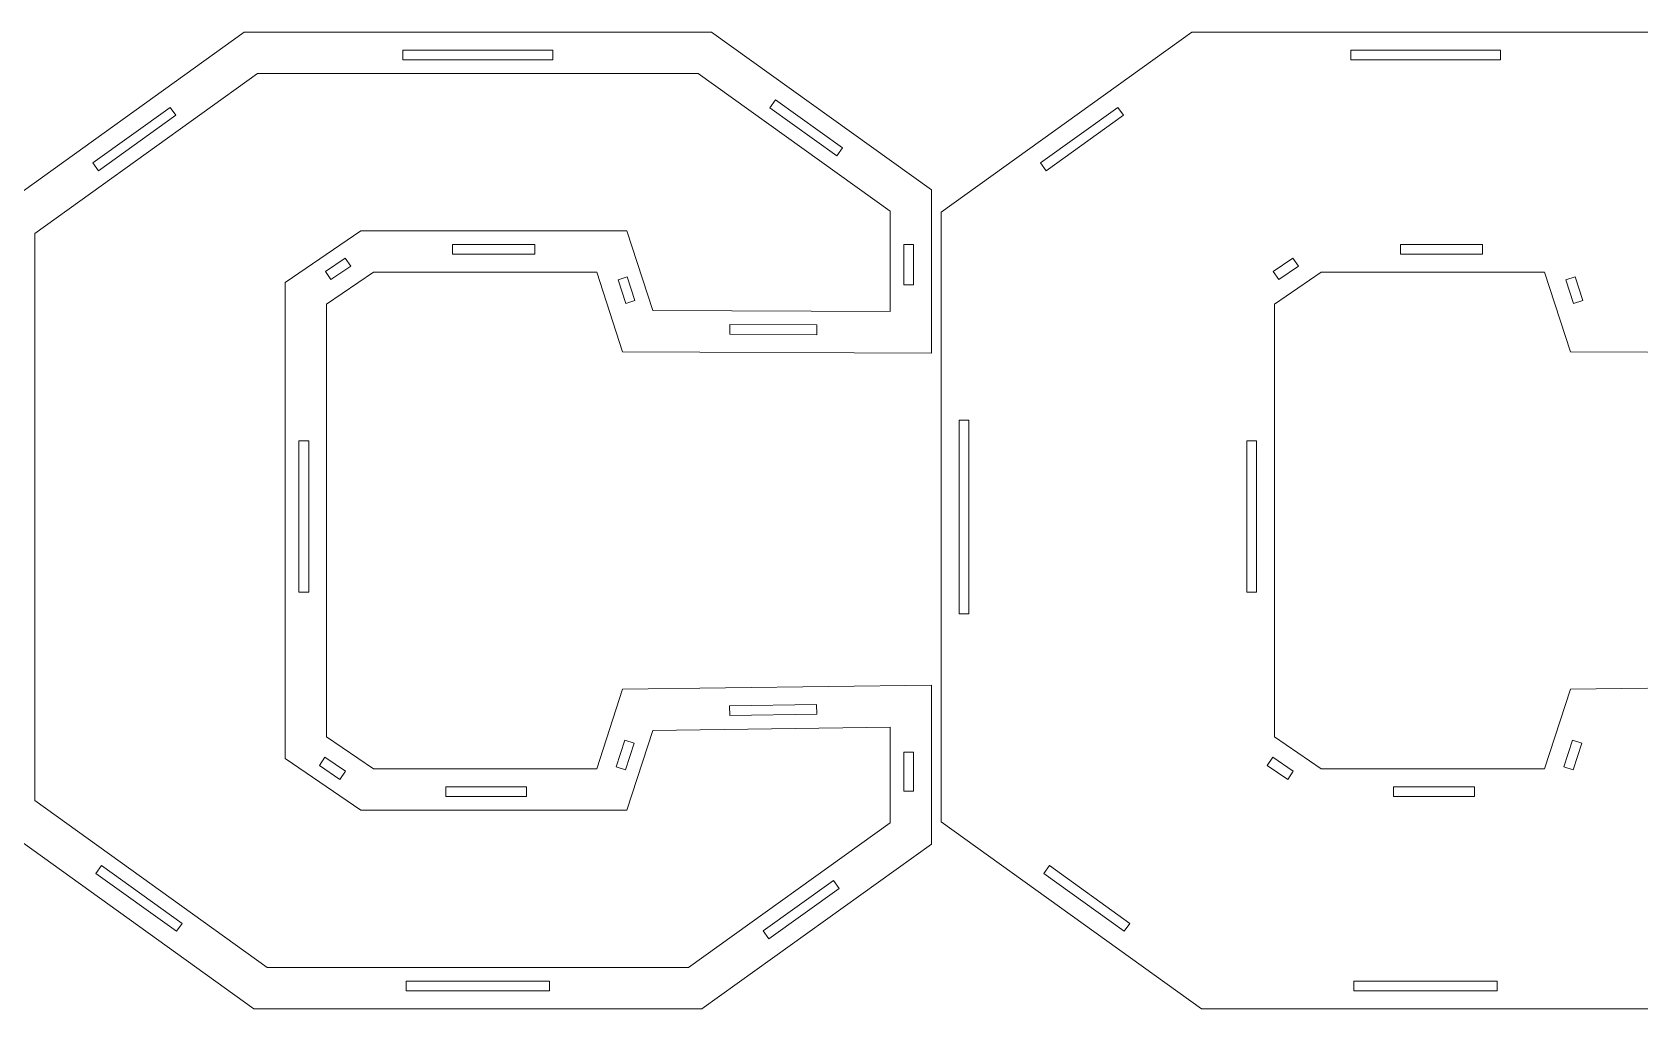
# Model space of a CAD drawing. Header units: centimetres. Extents: x -250 to 250, y -508 to 508.
# Drawn here: x -219.7 to -170.34, y 171.96 to 201.96 of the extents above; entities that cross this region are included whole.
import ezdxf

# ---------------------------------------------------------------- set-up
doc = ezdxf.new("R2010")
doc.units = ezdxf.units.CM
doc.header["$MEASUREMENT"] = 0
doc.layers.add('Capa 1', color=7, linetype='Continuous')

msp = doc.modelspace()

# ---------------------------------------------------------------- linework, layer by layer
at = {"layer": 'Capa 1', "color": 240, "lineweight": 9}
for points, knots in [([(-192.08507, 181.9029), (-192.08507, 181.9029), (-201.5692, 181.77432), (-201.5692, 181.77432), (-201.5692, 181.77432), (-202.36369, 179.33147), (-202.36369, 179.33147), (-202.36369, 179.33147), (-209.2161, 179.33147), (-209.2161, 179.33147), (-209.2161, 179.33147), (-210.65609, 180.31718), (-210.65609, 180.31718), (-210.65609, 180.31718), (-210.65609, 193.60288), (-210.65609, 193.60288), (-210.65609, 193.60288), (-209.2161, 194.58859), (-209.2161, 194.58859), (-209.2161, 194.58859), (-202.36369, 194.58859), (-202.36369, 194.58859), (-202.36369, 194.58859), (-201.5692, 192.14574), (-201.5692, 192.14574), (-201.5692, 192.14574), (-192.08507, 192.10288), (-192.08507, 192.10288), (-192.08507, 192.10288), (-192.08507, 197.11716), (-192.08507, 197.11716), (-192.08507, 197.11716), (-198.83817, 201.96), (-198.83817, 201.96), (-198.83817, 201.96), (-213.18851, 201.96), (-213.18851, 201.96), (-213.18851, 201.96), (-220.88505, 196.43144), (-220.88505, 196.43144), (-220.88505, 196.43144), (-220.88505, 177.70291), (-220.88505, 177.70291), (-220.88505, 177.70291), (-212.89057, 171.96006), (-212.89057, 171.96006), (-212.89057, 171.96006), (-199.1361, 171.96006), (-199.1361, 171.96006), (-199.1361, 171.96006), (-192.08507, 177.0172), (-192.08507, 177.0172), (-192.08507, 177.0172), (-192.08507, 181.9029), (-192.08507, 181.9029)], [0, 0, 0, 0, 0.05555556, 0.05555556, 0.05555556, 0.11111111, 0.11111111, 0.11111111, 0.16666667, 0.16666667, 0.16666667, 0.22222222, 0.22222222, 0.22222222, 0.27777778, 0.27777778, 0.27777778, 0.33333333, 0.33333333, 0.33333333, 0.38888889, 0.38888889, 0.38888889, 0.44444444, 0.44444444, 0.44444444, 0.5, 0.5, 0.5, 0.55555556, 0.55555556, 0.55555556, 0.61111111, 0.61111111, 0.61111111, 0.66666667, 0.66666667, 0.66666667, 0.72222222, 0.72222222, 0.72222222, 0.77777778, 0.77777778, 0.77777778, 0.83333333, 0.83333333, 0.83333333, 0.88888889, 0.88888889, 0.88888889, 0.94444444, 0.94444444, 0.94444444, 1, 1, 1, 1]), ([(-162.98509, 181.9029), (-162.98509, 181.9029), (-172.46922, 181.77432), (-172.46922, 181.77432), (-172.46922, 181.77432), (-173.26371, 179.33147), (-173.26371, 179.33147), (-173.26371, 179.33147), (-180.11612, 179.33147), (-180.11612, 179.33147), (-180.11612, 179.33147), (-181.55611, 180.31718), (-181.55611, 180.31718), (-181.55611, 180.31718), (-181.55611, 193.60288), (-181.55611, 193.60288), (-181.55611, 193.60288), (-180.11612, 194.58859), (-180.11612, 194.58859), (-180.11612, 194.58859), (-173.26371, 194.58859), (-173.26371, 194.58859), (-173.26371, 194.58859), (-172.46922, 192.14574), (-172.46922, 192.14574), (-172.46922, 192.14574), (-162.98509, 192.10288), (-162.98509, 192.10288), (-162.98509, 192.10288), (-162.98509, 197.11716), (-162.98509, 197.11716), (-162.98509, 197.11716), (-169.73819, 201.96), (-169.73819, 201.96), (-169.73819, 201.96), (-184.08853, 201.96), (-184.08853, 201.96), (-184.08853, 201.96), (-191.78507, 196.43144), (-191.78507, 196.43144), (-191.78507, 196.43144), (-191.78507, 177.70291), (-191.78507, 177.70291), (-191.78507, 177.70291), (-183.79059, 171.96006), (-183.79059, 171.96006), (-183.79059, 171.96006), (-170.03612, 171.96006), (-170.03612, 171.96006), (-170.03612, 171.96006), (-162.98509, 177.0172), (-162.98509, 177.0172), (-162.98509, 177.0172), (-162.98509, 181.9029), (-162.98509, 181.9029)], [0, 0, 0, 0, 0.05555556, 0.05555556, 0.05555556, 0.11111111, 0.11111111, 0.11111111, 0.16666667, 0.16666667, 0.16666667, 0.22222222, 0.22222222, 0.22222222, 0.27777778, 0.27777778, 0.27777778, 0.33333333, 0.33333333, 0.33333333, 0.38888889, 0.38888889, 0.38888889, 0.44444444, 0.44444444, 0.44444444, 0.5, 0.5, 0.5, 0.55555556, 0.55555556, 0.55555556, 0.61111111, 0.61111111, 0.61111111, 0.66666667, 0.66666667, 0.66666667, 0.72222222, 0.72222222, 0.72222222, 0.77777778, 0.77777778, 0.77777778, 0.83333333, 0.83333333, 0.83333333, 0.88888889, 0.88888889, 0.88888889, 0.94444444, 0.94444444, 0.94444444, 1, 1, 1, 1]), ([(-208.31388, 201.11147), (-208.31388, 201.11147), (-203.71243, 201.11147), (-203.71243, 201.11147), (-203.71243, 201.11147), (-203.71243, 201.41147), (-203.71243, 201.41147), (-203.71243, 201.41147), (-208.31388, 201.41147), (-208.31388, 201.41147), (-208.31388, 201.41147), (-208.31388, 201.11147), (-208.31388, 201.11147)], [0, 0, 0, 0, 0.25, 0.25, 0.25, 0.5, 0.5, 0.5, 0.75, 0.75, 0.75, 1, 1, 1, 1]), ([(-179.2139, 201.11147), (-179.2139, 201.11147), (-174.61245, 201.11147), (-174.61245, 201.11147), (-174.61245, 201.11147), (-174.61245, 201.41147), (-174.61245, 201.41147), (-174.61245, 201.41147), (-179.2139, 201.41147), (-179.2139, 201.41147), (-179.2139, 201.41147), (-179.2139, 201.11147), (-179.2139, 201.11147)], [0, 0, 0, 0, 0.25, 0.25, 0.25, 0.5, 0.5, 0.5, 0.75, 0.75, 0.75, 1, 1, 1, 1]), ([(-193.35786, 180.61274), (-193.35786, 180.61274), (-200.64068, 180.514), (-200.64068, 180.514), (-200.64068, 180.514), (-201.43923, 178.05868), (-201.43923, 178.05868), (-201.43923, 178.05868), (-209.61, 178.05868), (-209.61, 178.05868), (-209.61, 178.05868), (-211.92888, 179.64601), (-211.92888, 179.64601), (-211.92888, 179.64601), (-211.92888, 194.27405), (-211.92888, 194.27405), (-211.92888, 194.27405), (-209.61, 195.86138), (-209.61, 195.86138), (-209.61, 195.86138), (-201.43923, 195.86138), (-201.43923, 195.86138), (-201.43923, 195.86138), (-200.64338, 193.41436), (-200.64338, 193.41436), (-200.64338, 193.41436), (-193.35786, 193.38143), (-193.35786, 193.38143), (-193.35786, 193.38143), (-193.35786, 196.46367), (-193.35786, 196.46367), (-193.35786, 196.46367), (-199.24737, 200.68721), (-199.24737, 200.68721), (-199.24737, 200.68721), (-212.77875, 200.68721), (-212.77875, 200.68721), (-212.77875, 200.68721), (-219.61226, 195.77858), (-219.61226, 195.77858), (-219.61226, 195.77858), (-219.61226, 178.35575), (-219.61226, 178.35575), (-219.61226, 178.35575), (-212.4808, 173.23285), (-212.4808, 173.23285), (-212.4808, 173.23285), (-199.54535, 173.23285), (-199.54535, 173.23285), (-199.54535, 173.23285), (-193.35786, 177.67064), (-193.35786, 177.67064), (-193.35786, 177.67064), (-193.35786, 180.61274), (-193.35786, 180.61274)], [0, 0, 0, 0, 0.05555556, 0.05555556, 0.05555556, 0.11111111, 0.11111111, 0.11111111, 0.16666667, 0.16666667, 0.16666667, 0.22222222, 0.22222222, 0.22222222, 0.27777778, 0.27777778, 0.27777778, 0.33333333, 0.33333333, 0.33333333, 0.38888889, 0.38888889, 0.38888889, 0.44444444, 0.44444444, 0.44444444, 0.5, 0.5, 0.5, 0.55555556, 0.55555556, 0.55555556, 0.61111111, 0.61111111, 0.61111111, 0.66666667, 0.66666667, 0.66666667, 0.72222222, 0.72222222, 0.72222222, 0.77777778, 0.77777778, 0.77777778, 0.83333333, 0.83333333, 0.83333333, 0.88888889, 0.88888889, 0.88888889, 0.94444444, 0.94444444, 0.94444444, 1, 1, 1, 1]), ([(-217.66279, 197.70129), (-217.66279, 197.70129), (-215.28907, 199.40638), (-215.28907, 199.40638), (-215.28907, 199.40638), (-215.46409, 199.65003), (-215.46409, 199.65003), (-215.46409, 199.65003), (-217.83781, 197.94494), (-217.83781, 197.94494), (-217.83781, 197.94494), (-217.66279, 197.70129), (-217.66279, 197.70129)], [0, 0, 0, 0, 0.25, 0.25, 0.25, 0.5, 0.5, 0.5, 0.75, 0.75, 0.75, 1, 1, 1, 1]), ([(-197.05185, 199.63481), (-197.05185, 199.63481), (-194.99272, 198.15816), (-194.99272, 198.15816), (-194.99272, 198.15816), (-194.81789, 198.40195), (-194.81789, 198.40195), (-194.81789, 198.40195), (-196.87702, 199.87861), (-196.87702, 199.87861), (-196.87702, 199.87861), (-197.05185, 199.63481), (-197.05185, 199.63481)], [0, 0, 0, 0, 0.25, 0.25, 0.25, 0.5, 0.5, 0.5, 0.75, 0.75, 0.75, 1, 1, 1, 1]), ([(-188.56281, 197.70129), (-188.56281, 197.70129), (-186.18909, 199.40638), (-186.18909, 199.40638), (-186.18909, 199.40638), (-186.36411, 199.65003), (-186.36411, 199.65003), (-186.36411, 199.65003), (-188.73783, 197.94494), (-188.73783, 197.94494), (-188.73783, 197.94494), (-188.56281, 197.70129), (-188.56281, 197.70129)], [0, 0, 0, 0, 0.25, 0.25, 0.25, 0.5, 0.5, 0.5, 0.75, 0.75, 0.75, 1, 1, 1, 1]), ([(-210.08591, 195.02147), (-210.08591, 195.02147), (-210.69313, 194.60582), (-210.69313, 194.60582), (-210.69313, 194.60582), (-210.52367, 194.35826), (-210.52367, 194.35826), (-210.52367, 194.35826), (-209.91646, 194.77391), (-209.91646, 194.77391), (-209.91646, 194.77391), (-210.08591, 195.02147), (-210.08591, 195.02147)], [0, 0, 0, 0, 0.25, 0.25, 0.25, 0.5, 0.5, 0.5, 0.75, 0.75, 0.75, 1, 1, 1, 1]), ([(-204.268, 195.43712), (-204.268, 195.43712), (-206.78862, 195.43712), (-206.78862, 195.43712), (-206.78862, 195.43712), (-206.78862, 195.13712), (-206.78862, 195.13712), (-206.78862, 195.13712), (-204.268, 195.13712), (-204.268, 195.13712), (-204.268, 195.13712), (-204.268, 195.43712), (-204.268, 195.43712)], [0, 0, 0, 0, 0.25, 0.25, 0.25, 0.5, 0.5, 0.5, 0.75, 0.75, 0.75, 1, 1, 1, 1]), ([(-192.9336, 195.43942), (-192.9336, 195.43942), (-192.9336, 194.19733), (-192.9336, 194.19733), (-192.9336, 194.19733), (-192.6336, 194.19733), (-192.6336, 194.19733), (-192.6336, 194.19733), (-192.6336, 195.43942), (-192.6336, 195.43942), (-192.6336, 195.43942), (-192.9336, 195.43942), (-192.9336, 195.43942)], [0, 0, 0, 0, 0.25, 0.25, 0.25, 0.5, 0.5, 0.5, 0.75, 0.75, 0.75, 1, 1, 1, 1]), ([(-180.98593, 195.02147), (-180.98593, 195.02147), (-181.59315, 194.60582), (-181.59315, 194.60582), (-181.59315, 194.60582), (-181.42369, 194.35826), (-181.42369, 194.35826), (-181.42369, 194.35826), (-180.81648, 194.77391), (-180.81648, 194.77391), (-180.81648, 194.77391), (-180.98593, 195.02147), (-180.98593, 195.02147)], [0, 0, 0, 0, 0.25, 0.25, 0.25, 0.5, 0.5, 0.5, 0.75, 0.75, 0.75, 1, 1, 1, 1]), ([(-175.16802, 195.43712), (-175.16802, 195.43712), (-177.68864, 195.43712), (-177.68864, 195.43712), (-177.68864, 195.43712), (-177.68864, 195.13712), (-177.68864, 195.13712), (-177.68864, 195.13712), (-175.16802, 195.13712), (-175.16802, 195.13712), (-175.16802, 195.13712), (-175.16802, 195.43712), (-175.16802, 195.43712)], [0, 0, 0, 0, 0.25, 0.25, 0.25, 0.5, 0.5, 0.5, 0.75, 0.75, 0.75, 1, 1, 1, 1]), ([(-201.1877, 193.71627), (-201.1877, 193.71627), (-201.42342, 194.44104), (-201.42342, 194.44104), (-201.42342, 194.44104), (-201.70871, 194.34826), (-201.70871, 194.34826), (-201.70871, 194.34826), (-201.47299, 193.62348), (-201.47299, 193.62348), (-201.47299, 193.62348), (-201.1877, 193.71627), (-201.1877, 193.71627)], [0, 0, 0, 0, 0.25, 0.25, 0.25, 0.5, 0.5, 0.5, 0.75, 0.75, 0.75, 1, 1, 1, 1]), ([(-172.08772, 193.71627), (-172.08772, 193.71627), (-172.32344, 194.44104), (-172.32344, 194.44104), (-172.32344, 194.44104), (-172.60873, 194.34826), (-172.60873, 194.34826), (-172.60873, 194.34826), (-172.37301, 193.62348), (-172.37301, 193.62348), (-172.37301, 193.62348), (-172.08772, 193.71627), (-172.08772, 193.71627)], [0, 0, 0, 0, 0.25, 0.25, 0.25, 0.5, 0.5, 0.5, 0.75, 0.75, 0.75, 1, 1, 1, 1]), ([(-195.60639, 192.96733), (-195.60639, 192.96733), (-198.27919, 192.97941), (-198.27919, 192.97941), (-198.27919, 192.97941), (-198.28054, 192.67941), (-198.28054, 192.67941), (-198.28054, 192.67941), (-195.60775, 192.66733), (-195.60775, 192.66733), (-195.60775, 192.66733), (-195.60639, 192.96733), (-195.60639, 192.96733)], [0, 0, 0, 0, 0.25, 0.25, 0.25, 0.5, 0.5, 0.5, 0.75, 0.75, 0.75, 1, 1, 1, 1]), ([(-190.93654, 184.09083), (-190.93654, 184.09083), (-190.93654, 190.04351), (-190.93654, 190.04351), (-190.93654, 190.04351), (-191.23654, 190.04351), (-191.23654, 190.04351), (-191.23654, 190.04351), (-191.23654, 184.09083), (-191.23654, 184.09083), (-191.23654, 184.09083), (-190.93654, 184.09083), (-190.93654, 184.09083)], [0, 0, 0, 0, 0.25, 0.25, 0.25, 0.5, 0.5, 0.5, 0.75, 0.75, 0.75, 1, 1, 1, 1]), ([(-211.50462, 189.40598), (-211.50462, 189.40598), (-211.50462, 184.76163), (-211.50462, 184.76163), (-211.50462, 184.76163), (-211.20462, 184.76163), (-211.20462, 184.76163), (-211.20462, 184.76163), (-211.20462, 189.40598), (-211.20462, 189.40598), (-211.20462, 189.40598), (-211.50462, 189.40598), (-211.50462, 189.40598)], [0, 0, 0, 0, 0.25, 0.25, 0.25, 0.5, 0.5, 0.5, 0.75, 0.75, 0.75, 1, 1, 1, 1]), ([(-182.40464, 189.40598), (-182.40464, 189.40598), (-182.40464, 184.76163), (-182.40464, 184.76163), (-182.40464, 184.76163), (-182.10464, 184.76163), (-182.10464, 184.76163), (-182.10464, 184.76163), (-182.10464, 189.40598), (-182.10464, 189.40598), (-182.10464, 189.40598), (-182.40464, 189.40598), (-182.40464, 189.40598)], [0, 0, 0, 0, 0.25, 0.25, 0.25, 0.5, 0.5, 0.5, 0.75, 0.75, 0.75, 1, 1, 1, 1]), ([(-198.27799, 180.97033), (-198.27799, 180.97033), (-195.6058, 181.00656), (-195.6058, 181.00656), (-195.6058, 181.00656), (-195.60986, 181.30653), (-195.60986, 181.30653), (-195.60986, 181.30653), (-198.28206, 181.2703), (-198.28206, 181.2703), (-198.28206, 181.2703), (-198.27799, 180.97033), (-198.27799, 180.97033)], [0, 0, 0, 0, 0.25, 0.25, 0.25, 0.5, 0.5, 0.5, 0.75, 0.75, 0.75, 1, 1, 1, 1]), ([(-201.48165, 179.29999), (-201.48165, 179.29999), (-201.21592, 180.11705), (-201.21592, 180.11705), (-201.21592, 180.11705), (-201.50121, 180.20983), (-201.50121, 180.20983), (-201.50121, 180.20983), (-201.76694, 179.39278), (-201.76694, 179.39278), (-201.76694, 179.39278), (-201.48165, 179.29999), (-201.48165, 179.29999)], [0, 0, 0, 0, 0.25, 0.25, 0.25, 0.5, 0.5, 0.5, 0.75, 0.75, 0.75, 1, 1, 1, 1]), ([(-172.38167, 179.29999), (-172.38167, 179.29999), (-172.11594, 180.11705), (-172.11594, 180.11705), (-172.11594, 180.11705), (-172.40123, 180.20983), (-172.40123, 180.20983), (-172.40123, 180.20983), (-172.66696, 179.39278), (-172.66696, 179.39278), (-172.66696, 179.39278), (-172.38167, 179.29999), (-172.38167, 179.29999)], [0, 0, 0, 0, 0.25, 0.25, 0.25, 0.5, 0.5, 0.5, 0.75, 0.75, 0.75, 1, 1, 1, 1]), ([(-210.87592, 179.43937), (-210.87592, 179.43937), (-210.24723, 179.00902), (-210.24723, 179.00902), (-210.24723, 179.00902), (-210.07777, 179.25657), (-210.07777, 179.25657), (-210.07777, 179.25657), (-210.70647, 179.68693), (-210.70647, 179.68693), (-210.70647, 179.68693), (-210.87592, 179.43937), (-210.87592, 179.43937)], [0, 0, 0, 0, 0.25, 0.25, 0.25, 0.5, 0.5, 0.5, 0.75, 0.75, 0.75, 1, 1, 1, 1]), ([(-192.9336, 179.84614), (-192.9336, 179.84614), (-192.9336, 178.64948), (-192.9336, 178.64948), (-192.9336, 178.64948), (-192.6336, 178.64948), (-192.6336, 178.64948), (-192.6336, 178.64948), (-192.6336, 179.84614), (-192.6336, 179.84614), (-192.6336, 179.84614), (-192.9336, 179.84614), (-192.9336, 179.84614)], [0, 0, 0, 0, 0.25, 0.25, 0.25, 0.5, 0.5, 0.5, 0.75, 0.75, 0.75, 1, 1, 1, 1]), ([(-181.77594, 179.43937), (-181.77594, 179.43937), (-181.14725, 179.00902), (-181.14725, 179.00902), (-181.14725, 179.00902), (-180.97779, 179.25657), (-180.97779, 179.25657), (-180.97779, 179.25657), (-181.60649, 179.68693), (-181.60649, 179.68693), (-181.60649, 179.68693), (-181.77594, 179.43937), (-181.77594, 179.43937)], [0, 0, 0, 0, 0.25, 0.25, 0.25, 0.5, 0.5, 0.5, 0.75, 0.75, 0.75, 1, 1, 1, 1]), ([(-206.99669, 178.48294), (-206.99669, 178.48294), (-204.51468, 178.48294), (-204.51468, 178.48294), (-204.51468, 178.48294), (-204.51468, 178.78294), (-204.51468, 178.78294), (-204.51468, 178.78294), (-206.99669, 178.78294), (-206.99669, 178.78294), (-206.99669, 178.78294), (-206.99669, 178.48294), (-206.99669, 178.48294)], [0, 0, 0, 0, 0.25, 0.25, 0.25, 0.5, 0.5, 0.5, 0.75, 0.75, 0.75, 1, 1, 1, 1]), ([(-177.89671, 178.48294), (-177.89671, 178.48294), (-175.4147, 178.48294), (-175.4147, 178.48294), (-175.4147, 178.48294), (-175.4147, 178.78294), (-175.4147, 178.78294), (-175.4147, 178.78294), (-177.89671, 178.78294), (-177.89671, 178.78294), (-177.89671, 178.78294), (-177.89671, 178.48294), (-177.89671, 178.48294)], [0, 0, 0, 0, 0.25, 0.25, 0.25, 0.5, 0.5, 0.5, 0.75, 0.75, 0.75, 1, 1, 1, 1]), ([(-215.09043, 174.58511), (-215.09043, 174.58511), (-217.56348, 176.36162), (-217.56348, 176.36162), (-217.56348, 176.36162), (-217.7385, 176.11797), (-217.7385, 176.11797), (-217.7385, 176.11797), (-215.26546, 174.34146), (-215.26546, 174.34146), (-215.26546, 174.34146), (-215.09043, 174.58511), (-215.09043, 174.58511)], [0, 0, 0, 0, 0.25, 0.25, 0.25, 0.5, 0.5, 0.5, 0.75, 0.75, 0.75, 1, 1, 1, 1]), ([(-185.99045, 174.58511), (-185.99045, 174.58511), (-188.4635, 176.36162), (-188.4635, 176.36162), (-188.4635, 176.36162), (-188.63852, 176.11797), (-188.63852, 176.11797), (-188.63852, 176.11797), (-186.16548, 174.34146), (-186.16548, 174.34146), (-186.16548, 174.34146), (-185.99045, 174.58511), (-185.99045, 174.58511)], [0, 0, 0, 0, 0.25, 0.25, 0.25, 0.5, 0.5, 0.5, 0.75, 0.75, 0.75, 1, 1, 1, 1]), ([(-195.09204, 175.90475), (-195.09204, 175.90475), (-197.25049, 174.35667), (-197.25049, 174.35667), (-197.25049, 174.35667), (-197.07564, 174.11289), (-197.07564, 174.11289), (-197.07564, 174.11289), (-194.9172, 175.66097), (-194.9172, 175.66097), (-194.9172, 175.66097), (-195.09204, 175.90475), (-195.09204, 175.90475)], [0, 0, 0, 0, 0.25, 0.25, 0.25, 0.5, 0.5, 0.5, 0.75, 0.75, 0.75, 1, 1, 1, 1]), ([(-203.81175, 172.80859), (-203.81175, 172.80859), (-208.21457, 172.80859), (-208.21457, 172.80859), (-208.21457, 172.80859), (-208.21457, 172.50859), (-208.21457, 172.50859), (-208.21457, 172.50859), (-203.81175, 172.50859), (-203.81175, 172.50859), (-203.81175, 172.50859), (-203.81175, 172.80859), (-203.81175, 172.80859)], [0, 0, 0, 0, 0.25, 0.25, 0.25, 0.5, 0.5, 0.5, 0.75, 0.75, 0.75, 1, 1, 1, 1]), ([(-174.71177, 172.80859), (-174.71177, 172.80859), (-179.11459, 172.80859), (-179.11459, 172.80859), (-179.11459, 172.80859), (-179.11459, 172.50859), (-179.11459, 172.50859), (-179.11459, 172.50859), (-174.71177, 172.50859), (-174.71177, 172.50859), (-174.71177, 172.50859), (-174.71177, 172.80859), (-174.71177, 172.80859)], [0, 0, 0, 0, 0.25, 0.25, 0.25, 0.5, 0.5, 0.5, 0.75, 0.75, 0.75, 1, 1, 1, 1])]:
    msp.add_open_spline(points, degree=3, knots=knots, dxfattribs=at)

doc.saveas('drawing.dxf')
